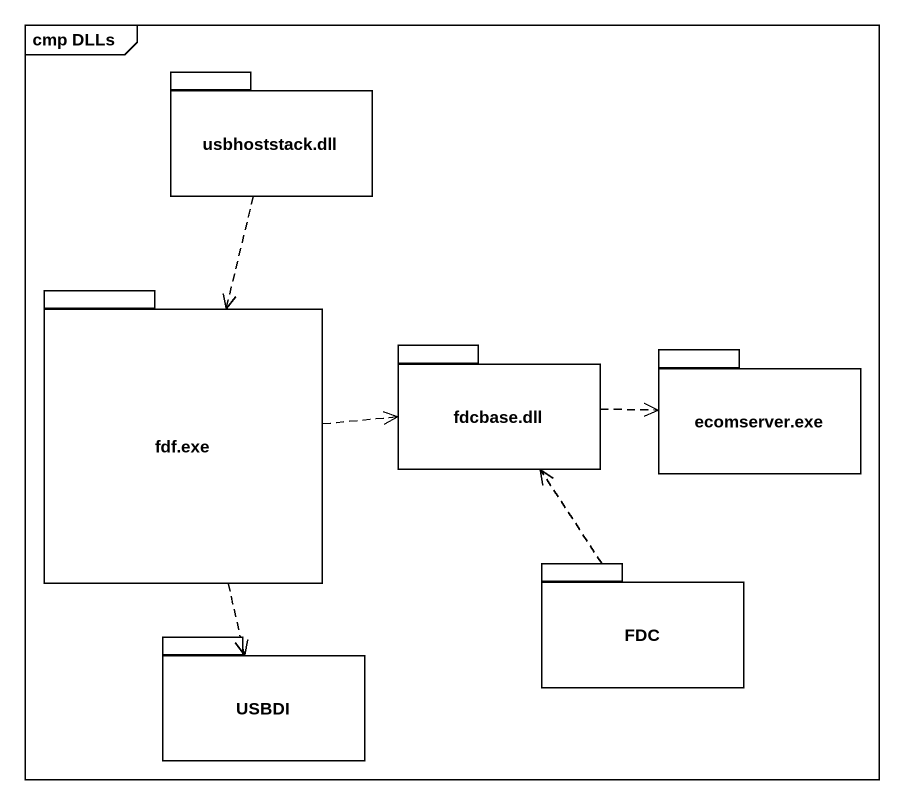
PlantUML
@startuml
mainframe cmp DLLs
package "usbhoststack.dll" as usbhoststack_dll {
}
package "fdf.exe" as fdf_exe {
}
package "fdcbase.dll" as fdcbase_dll {
}
package "ecomserver.exe" as ecomserver_exe {
}
package FDC {
}
package USBDI {
}
usbhoststack_dll ..> fdf_exe
fdf_exe .right.> fdcbase_dll
fdf_exe ..> USBDI
fdcbase_dll .right.> ecomserver_exe
FDC .up.> fdcbase_dll
@enduml
